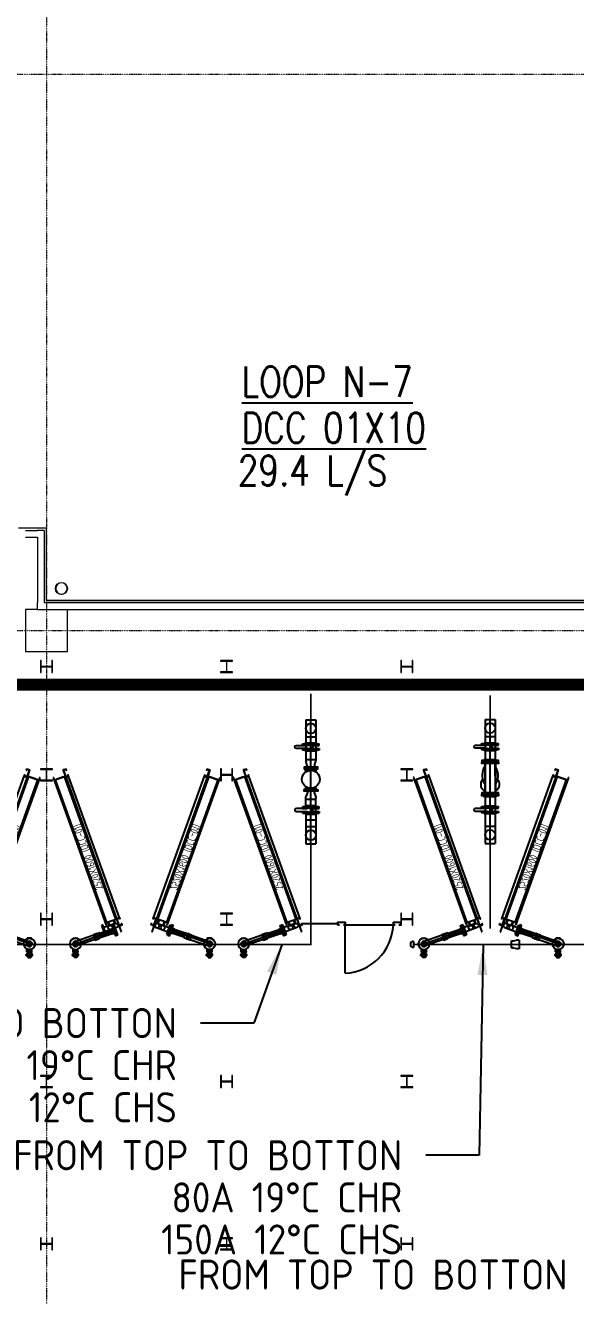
# Model space of a CAD drawing. Extents: x -32000 to 363140, y -29000 to 144266.
# Drawn here: x 126850 to 136009, y 78940 to 100062 of the extents above; entities that cross this region are included whole.
import ezdxf
from ezdxf.enums import TextEntityAlignment as Align

# ---------------------------------------------------------------- set-up
doc = ezdxf.new("R2010")
doc.units = 0
doc.header["$LTSCALE"] = 10
for name, pattern in [('H12PL25$0$JJP_三點線', [0.9, 0.3, -0.15, 0, -0.15, 0, -0.15, 0, -0.15]), ('XFM1Q20-200k$0$CENTER', [2, 1.25, -0.25, 0.25, -0.25]), ('XFM1Q20-200k$0$CENTER2', [1.125, 0.75, -0.125, 0.125, -0.125])]:
    doc.linetypes.add(name, pattern=pattern)
for name, color, linetype in [('H12PL25$0$A-OBJE-MEP', 252, 'Continuous'), ('H12PL25$0$A-WALL-EX', 252, 'Continuous'), ('H12PL25$0$S-COL', 252, 'Continuous'), ('H12PL25$0$S-GRID', 252, 'Continuous'), ('XFM1P20-200k$0$$0$M-PIPE-TEXT', 3, 'Continuous'), ('XFM1P20-200k$0$$0$M-PIPE-TEXT-ARROR', 91, 'Continuous'), ('XFM1P20-200k$0$12P7-M-SUP-DCC-L1', 7, 'Continuous'), ('XFM1P20-200k$0$12P7-M-SUP-DCC-L2', 3, 'Continuous'), ('XFM1P20-200k$0$M-PIPE-CHWR20', 110, 'Continuous'), ('XFM1P20-200k$0$M-PIPE-CHWS12', 130, 'Continuous'), ('XFM1Q20-200k$0$12P7-M-SUP-DCC-L1', 7, 'Continuous'), ('XFM1Q20-200k$0$12P7-M-SUP-DCC-L2', 3, 'Continuous'), ('XFM1Q20-200k$0$C-CDCC', 22, 'Continuous'), ('XFM1Q20-200k$0$M-CWTR-TEXT', 4, 'Continuous'), ('XFM1Q20-200k$0$M-PIPE-CHWR20', 110, 'Continuous'), ('XFM1Q20-200k$0$M-PIPE-CHWS12', 130, 'Continuous'), ('XFM1Q20-200k$0$M-PIPE-CHWS12_CL', 132, 'XFM1Q20-200k$0$CENTER2'), ('XFM1Q20-200k$0$MAU&DCC Valve Station$0$M-CWTR-VAVE', 4, 'Continuous'), ('XFM1Q20-200k$0$U-PCW-V', 2, 'Continuous')]:
    doc.layers.add(name, color=color, linetype=linetype)
doc.styles.add('XFM1P20-200k$0$$0$aa-txt', font='isocp.shx', dxfattribs={"bigfont": 'chineset.shx'})
doc.styles.add('XFM1Q20-200k$0$12P7-XCM2P10$0$AA-TXT', font='simplex.shx', dxfattribs={"bigfont": 'china.shx'})
doc.styles.add('XFM1Q20-200k$0$aa-txt', font='isocp.shx', dxfattribs={"bigfont": 'chineset.shx'})
doc.dimstyles.new('XFM1P20-200k$0$$0$adim-200', dxfattribs={"dimscale": 200, "dimtxt": 0.3, "dimasz": 2.5, "dimexe": 0.1, "dimexo": 0.5, "dimgap": 0.15, "dimtad": 0, "dimdec": 4, "dimzin": 3, "dimdsep": 46, "dimtxsty": 'XFM1P20-200k$0$$0$aa-txt', "dimcen": 2.5, "dimclrd": 256, "dimclre": 256, "dimclrt": 256, "dimadec": 0, "dimazin": 0, "dimtfac": 1, "dimtdec": 4, "dimtmove": 0, "dimatfit": 3, "dimfxl": 1, "dimtolj": 1, "dimtzin": 0, "dimarcsym": 0})

# ---------------------------------------------------------------- blocks, each defined once
blk = doc.blocks.new('H12PL25')
at = {"layer": 'H12PL25$0$A-OBJE-MEP', "lineweight": 0, "flags": 128}
blk.add_lwpolyline([(127545, 90700, 1), (127355, 90700, 1)], format="xyb", close=True, dxfattribs=at)
at = {"layer": 'H12PL25$0$A-OBJE-MEP', "lineweight": 0}
blk.add_circle((127450, 90700), 100, dxfattribs=at)
at = {"layer": 'H12PL25$0$A-WALL-EX', "lineweight": 0}
for p, q in [((126850, 91665), (127050, 91665)), ((127165, 91665), (127050, 91665)), ((127165, 91665), (127050, 91665)), ((127165, 91665), (127165, 90500)), ((127165, 90500), (127165, 90465)), ((127165, 90500), (127165, 90465)), ((127165, 90465), (127200, 90465)), ((127200, 90465), (151200, 90465))]:
    blk.add_line(p, q, dxfattribs=at)
at = {"layer": 'H12PL25$0$A-WALL-EX', "lineweight": 0, "flags": 128}
for points in [[(127165, 91700), (126735, 91700)], [(127200, 91700), (127165, 91700)], [(127200, 90500), (127200, 91700)], [(126850, 91550), (127050, 91550)], [(127050, 91550), (127050, 90465)], [(127050, 90350), (127050, 90465)], [(127200, 90500), (151200, 90500)], [(127200, 90500), (151200, 90500)], [(127200, 90500), (151200, 90500)], [(151200, 90500), (127200, 90500)], [(127050, 90350), (151350, 90350)]]:
    blk.add_lwpolyline(points, dxfattribs=at)
at = {"layer": 'H12PL25$0$S-COL', "lineweight": 0, "flags": 128}
blk.add_lwpolyline([(127050, 90350), (126850, 90350), (126850, 89650), (127550, 89650), (127550, 90350)], dxfattribs=at)
for points in [[(127300, 89499.5), (127288, 89499.5), (127288, 89416.5, -0.41421356), (127275, 89403.5), (127125, 89403.5, -0.41421356), (127112, 89416.5), (127112, 89499.5), (127100, 89499.5), (127100, 89299.5), (127112, 89299.5), (127112, 89382.5, -0.41421356), (127125, 89395.5), (127275, 89395.5, -0.41421356), (127288, 89382.5), (127288, 89299.5), (127300, 89299.5)], [(130300, 89299.5), (130300, 89311.5), (130217, 89311.5, -0.41421356), (130204, 89324.5), (130204, 89474.5, -0.41421356), (130217, 89487.5), (130300, 89487.5), (130300, 89499.5), (130100, 89499.5), (130100, 89487.5), (130183, 89487.5, -0.41421356), (130196, 89474.5), (130196, 89324.5, -0.41421356), (130183, 89311.5), (130100, 89311.5), (130100, 89299.5)], [(133300, 89499.5), (133288, 89499.5), (133288, 89416.5, -0.41421356), (133275, 89403.5), (133125, 89403.5, -0.41421356), (133112, 89416.5), (133112, 89499.5), (133100, 89499.5), (133100, 89299.5), (133112, 89299.5), (133112, 89382.5, -0.41421356), (133125, 89395.5), (133275, 89395.5, -0.41421356), (133288, 89382.5), (133288, 89299.5), (133300, 89299.5)], [(127300, 87500), (127300, 87512), (127217, 87512, -0.41421356), (127204, 87525), (127204, 87675, -0.41421356), (127217, 87688), (127300, 87688), (127300, 87700), (127100, 87700), (127100, 87688), (127183, 87688, -0.41421356), (127196, 87675), (127196, 87525, -0.41421356), (127183, 87512), (127100, 87512), (127100, 87500)], [(130300, 87700), (130288, 87700), (130288, 87617, -0.41421356), (130275, 87604), (130125, 87604, -0.41421356), (130112, 87617), (130112, 87700), (130100, 87700), (130100, 87500), (130112, 87500), (130112, 87583, -0.41421356), (130125, 87596), (130275, 87596, -0.41421356), (130288, 87583), (130288, 87500), (130300, 87500)], [(133300, 87500), (133300, 87512), (133217, 87512, -0.41421356), (133204, 87525), (133204, 87675, -0.41421356), (133217, 87688), (133300, 87688), (133300, 87700), (133100, 87700), (133100, 87688), (133183, 87688, -0.41421356), (133196, 87675), (133196, 87525, -0.41421356), (133183, 87512), (133100, 87512), (133100, 87500)], [(127300, 85300), (127288, 85300), (127288, 85217, -0.41421356), (127275, 85204), (127125, 85204, -0.41421356), (127112, 85217), (127112, 85300), (127100, 85300), (127100, 85100), (127112, 85100), (127112, 85183, -0.41421356), (127125, 85196), (127275, 85196, -0.41421356), (127288, 85183), (127288, 85100), (127300, 85100)], [(130300, 85100), (130300, 85112), (130217, 85112, -0.41421356), (130204, 85125), (130204, 85275, -0.41421356), (130217, 85288), (130300, 85288), (130300, 85300), (130100, 85300), (130100, 85288), (130183, 85288, -0.41421356), (130196, 85275), (130196, 85125, -0.41421356), (130183, 85112), (130100, 85112), (130100, 85100)], [(133300, 85300), (133288, 85300), (133288, 85217, -0.41421356), (133275, 85204), (133125, 85204, -0.41421356), (133112, 85217), (133112, 85300), (133100, 85300), (133100, 85100), (133112, 85100), (133112, 85183, -0.41421356), (133125, 85196), (133275, 85196, -0.41421356), (133288, 85183), (133288, 85100), (133300, 85100)], [(127300, 82400), (127300, 82412), (127217, 82412, -0.41421356), (127204, 82425), (127204, 82575, -0.41421356), (127217, 82588), (127300, 82588), (127300, 82600), (127100, 82600), (127100, 82588), (127183, 82588, -0.41421356), (127196, 82575), (127196, 82425, -0.41421356), (127183, 82412), (127100, 82412), (127100, 82400)], [(130300, 82600), (130288, 82600), (130288, 82517, -0.41421356), (130275, 82504), (130125, 82504, -0.41421356), (130112, 82517), (130112, 82600), (130100, 82600), (130100, 82400), (130112, 82400), (130112, 82483, -0.41421356), (130125, 82496), (130275, 82496, -0.41421356), (130288, 82483), (130288, 82400), (130300, 82400)], [(133300, 82400), (133300, 82412), (133217, 82412, -0.41421356), (133204, 82425), (133204, 82575, -0.41421356), (133217, 82588), (133300, 82588), (133300, 82600), (133100, 82600), (133100, 82588), (133183, 82588, -0.41421356), (133196, 82575), (133196, 82425, -0.41421356), (133183, 82412), (133100, 82412), (133100, 82400)], [(127300, 79900), (127288, 79900), (127288, 79817, -0.41421356), (127275, 79804), (127125, 79804, -0.41421356), (127112, 79817), (127112, 79900), (127100, 79900), (127100, 79700), (127112, 79700), (127112, 79783, -0.41421356), (127125, 79796), (127275, 79796, -0.41421356), (127288, 79783), (127288, 79700), (127300, 79700)], [(130300, 79700), (130300, 79712), (130217, 79712, -0.41421356), (130204, 79725), (130204, 79875, -0.41421356), (130217, 79888), (130300, 79888), (130300, 79900), (130100, 79900), (130100, 79888), (130183, 79888, -0.41421356), (130196, 79875), (130196, 79725, -0.41421356), (130183, 79712), (130100, 79712), (130100, 79700)], [(133300, 79900), (133288, 79900), (133288, 79817, -0.41421356), (133275, 79804), (133125, 79804, -0.41421356), (133112, 79817), (133112, 79900), (133100, 79900), (133100, 79700), (133112, 79700), (133112, 79783, -0.41421356), (133125, 79796), (133275, 79796, -0.41421356), (133288, 79783), (133288, 79700), (133300, 79700)]]:
    blk.add_lwpolyline(points, format="xyb", close=True, dxfattribs=at)
at = {"layer": 'H12PL25$0$S-GRID', "linetype": 'H12PL25$0$JJP_三點線', "lineweight": 0}
for p, q in [((127200, 128250), (127200, -28000)), ((-29000, 99250), (289600, 99250)), ((-29000, 90000), (289600, 90000))]:
    blk.add_line(p, q, dxfattribs=at)
blk = doc.blocks.new('XFM1Q20-200k$0$A$C85d7fed8')
at = {"layer": 'XFM1Q20-200k$0$12P7-M-SUP-DCC-L1'}
for points in [[(214374, 5418), (214420, 5438), (214369, 5552), (214323, 5532), (214331, 5513), (214334, 5515), (214327, 5530), (214367, 5548), (214416, 5440), (214376, 5422), (214369, 5437), (214366, 5436)], [(215456, 3023), (215502, 3043), (215450, 3158), (215405, 3137), (215413, 3119), (215416, 3120), (215409, 3135), (215449, 3153), (215497, 3045), (215458, 3027), (215451, 3043), (215448, 3041)]]:
    blk.add_lwpolyline(points, close=True, dxfattribs=at)
blk.add_lwpolyline([(215446, 3041), (215448, 3041)], dxfattribs=at)
at = {"layer": 'XFM1Q20-200k$0$12P7-M-SUP-DCC-L2'}
blk.add_lwpolyline([(215404, 3137), (215450, 3157), (214420, 5438), (214374, 5418)], close=True, dxfattribs=at)
blk = doc.blocks.new('XFM1Q20-200k$0$A$C911c7844')
at = {"layer": 'XFM1Q20-200k$0$C-CDCC'}
for p, q in [((207240, 5563), (207249, 5567)), ((208474, 3049), (207240, 5563)), ((207325, 5504), (207506, 5592)), ((207357, 5438), (207538, 5527)), ((207483, 5638), (207500, 5646)), ((207483, 5638), (207560, 5481)), ((207500, 5646), (207576, 5489)), ((207520, 5444), (207340, 5356)), ((207352, 5436), (207381, 5376)), ((208470, 3103), (207358, 5365)), ((207362, 5441), (207392, 5381)), ((207440, 5479), (207469, 5419)), ((207451, 5484), (207480, 5424)), ((207503, 5480), (207494, 5476)), ((208613, 3173), (207502, 5435)), ((208653, 3137), (207503, 5480)), ((207560, 5481), (207576, 5489)), ((208631, 3182), (208452, 3094)), ((208631, 3182), (208452, 3094)), ((208483, 3054), (208474, 3049)), ((208484, 3110), (208599, 3166)), ((208644, 3133), (208653, 3137))]:
    blk.add_line(p, q, dxfattribs=at)
for centre in [(207341, 5471), (207429, 5514)]:
    blk.add_circle(centre, 36.5, dxfattribs=at)
at = {"layer": 'XFM1Q20-200k$0$C-CDCC', "style": 'XFM1Q20-200k$0$aa-txt', "width": 0.8}
blk.add_text('2520X1600 (DCC-01)', height=125, rotation=296, dxfattribs=at).set_placement((207930, 4392), align=Align.MIDDLE)
blk = doc.blocks.new('XFM1Q20-200k$0$BV-150V-T1')
at = {"color": 0, "linetype": 'ByBlock'}
for p, q in [((-5.2, 9.6), (-6.7, 9.6)), ((-6.7, -9.6), (-6.7, 9.6)), ((-2.7, 14), (-5.2, 14)), ((-5.2, -14), (-5.2, 14)), ((2.7, 14), (5.2, 14)), ((5.2, 14), (5.2, -14)), ((5.2, 9.6), (6.7, 9.6)), ((6.7, 9.6), (6.7, -9.6)), ((-5.2, -9.6), (-6.7, -9.6)), ((-2.7, -14), (-5.2, -14)), ((2.7, -8.4), (-2.7, -8.4)), ((2.7, -14), (5.2, -14)), ((5.2, -9.6), (6.7, -9.6))]:
    blk.add_line(p, q, dxfattribs=at)
blk.add_lwpolyline([(-2.7, 7.5), (-2.7, 24, -1), (2.7, 24), (2.7, 7.7, 0.028765), (2.9, 4.2), (3.3, 0.3, -1.044614), (-3.3, 0), (-2.9, 4.1, 0.028765)], format="xyb", close=True, dxfattribs=at)
for points in [[(-2.7, 14), (-2.7, 6.1)], [(2.7, 14), (2.7, 6.3)], [(-2.7, -2), (-2.7, -14)], [(2.7, -2), (2.7, -14)]]:
    blk.add_lwpolyline(points, dxfattribs=at)
blk = doc.blocks.new('XFM1Q20-200k$0$YS-06-B')
at = {"layer": 'XFM1Q20-200k$0$U-PCW-V', "color": 0}
for p, q in [((55, 8.9), (6.9, 8.9)), ((55, -8.9), (6.9, -8.9))]:
    blk.add_line(p, q, dxfattribs=at)
for points in [[(1.4, -9.6), (0, -9.6), (0, 9.6), (1.4, 9.6)], [(4, -13.8), (1.4, -13.8), (1.4, 13.8), (4, 13.8), (4, -13.8)], [(4, -13.8), (6.5, -13.8), (6.5, 13.8), (4, 13.8), (4, -13.8)], [(57.5, -13.8), (55, -13.8), (55, 13.8), (57.5, 13.8), (57.5, -13.8)], [(57.5, -13.8), (60, -13.8), (60, 13.8), (57.5, 13.8), (57.5, -13.8)], [(60, -9.6), (61.5, -9.6), (61.5, 9.6), (60, 9.6)]]:
    blk.add_lwpolyline(points, dxfattribs=at)
for points in [[(18.6, 15.5, 0.133256), (14.6, 14.4, 0.106756), (10.9, 10.9, 0.036777), (9.6, 8.9, 0.036777)], [(28.8, 12.5, 0.064337), (26.3, 14.4, 0.133256), (22.3, 15.5)], [(9.6, -8.9, 0.036777), (10.9, -10.9, 0.106756), (14.6, -14.4, 0.133256), (18.6, -15.5)], [(22.3, -15.5, 0.133256), (26.3, -14.4, 0.064337), (28.8, -12.5, 0.064337)]]:
    blk.add_lwpolyline(points, format="xyb", dxfattribs=at)
for centre, radius, start, end in [((20.5, 4.3), 11.3, 80.5245, 99.4755), ((29, 0), 12.1, 121.7693, 132.5173), ((35.2, -14.3), 27.6, 57.3698, 116.9234), ((20.5, -4.3), 11.3, 260.5245, 279.4755), ((29, 0), 12.1, 227.4827, 238.2307), ((35.2, 14.3), 27.6, 243.0766, 302.6302)]:
    blk.add_arc(centre, radius, start, end, dxfattribs=at)
blk = doc.blocks.new('XFM1Q20-200k$0$A$Cc8c59ff0')
at = {"layer": 'XFM1Q20-200k$0$M-PIPE-CHWS12'}
for p, q in [((183, 2063, 0), (183, 0, 0)), ((183, 2063), (351, 2063)), ((351, 2063, 0), (351, 0, 0)), ((183, 1777), (351, 1777)), ((351, 1120, 0), (351, 1406, 0)), ((183, 286), (351, 286)), ((183, 0), (351, 0))]:
    blk.add_line(p, q, dxfattribs=at)
for centre in [(267, 1920), (267, 143)]:
    blk.add_circle(centre, 84.1, dxfattribs=at)
at = {"layer": 'XFM1Q20-200k$0$M-PIPE-CHWS12_CL', "linetype": 'XFM1Q20-200k$0$CENTER'}
blk.add_line((267, 0, 0), (267, 2063, 0), dxfattribs=at)
at = {"layer": 'XFM1Q20-200k$0$MAU&DCC Valve Station$0$M-CWTR-VAVE', "xscale": 10.00000000000001, "yscale": 10.00000000000001, "zscale": 10.00000000000001, "rotation": 90}
for name, p in [('XFM1Q20-200k$0$BV-150V-T1', (267, 1610)), ('XFM1Q20-200k$0$YS-06-B', (267, 779)), ('XFM1Q20-200k$0$BV-150V-T1', (267, 562))]:
    blk.add_blockref(name, p, dxfattribs=at)
blk = doc.blocks.new('XFM1Q20-200k$0$R6-4')
for p, q in [((-5.7, 0), (5.7, 0)), ((-5.7, 0), (-5.7, -1)), ((-8.4, -14), (-8.4, -12.4)), ((8.4, -14), (-8.4, -14)), ((-6.2, -4.1), (-7.9, -9.3)), ((5.7, 0), (5.7, -1)), ((6.2, -4.1), (7.9, -9.3)), ((8.4, -14), (8.4, -12.4))]:
    blk.add_line(p, q)
for centre, start, end in [((1.6, -12.4), 161.7321, 180), ((-15.7, -1), 341.7321, 0), ((15.7, -1), 180, 198.2679), ((-1.6, -12.4), 0, 18.2679)]:
    blk.add_arc(centre, 10, start, end)
blk = doc.blocks.new('XFM1Q20-200k$0$A$C49d57fc1')
at = {"layer": 'XFM1Q20-200k$0$M-PIPE-CHWR20'}
for p, q in [((183, 2063, 0), (183, 1402, 0)), ((183, 2063), (351, 2063)), ((267, 0, 0), (267, 2063, 0)), ((351, 2063, 0), (351, 1402, 0)), ((183, 1777), (351, 1777)), ((159, 1247, 0), (264, 1247, 0)), ((159, 1247, 0), (159, 1232, 0)), ((159, 1232, 0), (264, 1232, 0)), ((160, 1231, 0), (159, 1232, 0)), ((264, 1231, 0), (160, 1231, 0)), ((189, 1249, 0), (264, 1249, 0)), ((189, 1247, 0), (189, 1249, 0)), ((194, 1221, 0), (194, 1229, 0)), ((200, 1219, 0), (264, 1219, 0)), ((340, 1249, 0), (264, 1249, 0)), ((369, 1247, 0), (264, 1247, 0)), ((369, 1232, 0), (264, 1232, 0)), ((264, 1231, 0), (368, 1231, 0)), ((334, 1219, 0), (264, 1219, 0)), ((334, 1219, 0), (334, 1229, 0)), ((340, 1247, 0), (340, 1249, 0)), ((368, 1231, 0), (369, 1232, 0)), ((369, 1247, 0), (369, 1232, 0)), ((160, 915, 0), (159, 914, 0)), ((159, 914, 0), (264, 914, 0)), ((159, 899, 0), (159, 914, 0)), ((159, 899, 0), (264, 899, 0)), ((264, 915, 0), (160, 915, 0)), ((189, 899, 0), (189, 897, 0)), ((189, 897, 0), (264, 897, 0)), ((194, 930, 0), (194, 917, 0)), ((334, 925, 0), (194, 925, 0)), ((264, 915, 0), (368, 915, 0)), ((369, 914, 0), (264, 914, 0)), ((369, 899, 0), (264, 899, 0)), ((340, 897, 0), (264, 897, 0)), ((334, 925, 0), (334, 917, 0)), ((340, 899, 0), (340, 897, 0)), ((368, 915, 0), (369, 914, 0)), ((369, 899, 0), (369, 914, 0)), ((183, 626), (183, 740, 0)), ((351, 626), (351, 740, 0)), ((183, 495), (183, 0)), ((351, 495), (351, 0)), ((351, 395), (183, 395)), ((183, 286), (351, 286)), ((183, 0), (351, 0))]:
    blk.add_line(p, q, dxfattribs=at)
at = {"layer": 'XFM1Q20-200k$0$M-PIPE-CHWR20', "elevation": 0}
for points in [[(153, 1249), (381, 1249), (381, 1273), (153, 1273)], [(153, 897), (381, 897), (381, 873), (153, 873)]]:
    blk.add_lwpolyline(points, close=True, dxfattribs=at)
at = {"layer": 'XFM1Q20-200k$0$M-PIPE-CHWR20'}
for centre, radius in [((267, 1920), 84.1), ((267, 1073), 149), ((267, 143), 84.1)]:
    blk.add_circle(centre, radius, dxfattribs=at)
for centre, radius, start, end in [((192, 1229, 0), 2, 0, 90), ((193, 1206, 0), 15, 45, 85.3609), ((192, 1207, 0), 15, 345, 45), ((342, 1207, 0), 15, 135, 195), ((341, 1206, 0), 15, 94.6391, 135), ((336, 1229, 0), 2, 90, 180), ((192, 917, 0), 2, 270, 0), ((183, 940, 0), 15, 317.6297, 21.3232), ((336, 917, 0), 2, 180, 270), ((351, 940, 0), 15, 158.6768, 222.3703)]:
    blk.add_arc(centre, radius, start, end, dxfattribs=at)
for name, p, xscale, yscale, zscale, rotation in [('XFM1Q20-200k$0$BV-150V-T1', (267, 1610), 10.00000000000001, 10.00000000000001, 10.00000000000001, 90), ('XFM1Q20-200k$0$R6-4', (267, 1263, 0), 10, 10, 10, 180), ('XFM1Q20-200k$0$BV-150V-T1', (267, 562), -10.00000000000001, 10.00000000000001, 10.00000000000001, 90)]:
    blk.add_blockref(name, p, dxfattribs=dict(at, xscale=xscale, yscale=yscale, zscale=zscale, rotation=rotation))
at = {"layer": 'XFM1Q20-200k$0$M-PIPE-CHWR20', "xscale": -10.00000000000001, "yscale": 10.00000000000001, "zscale": 10.00000000000001}
blk.add_blockref('XFM1Q20-200k$0$R6-4', (267, 883, 0), dxfattribs=at)
blk = doc.blocks.new('XFM1Q20-200k')
for name, p in [('XFM1Q20-200k$0$A$C49d57fc1', (131335, 86453, 0)), ('XFM1Q20-200k$0$A$Cc8c59ff0', (134318, 86458, 0))]:
    blk.add_blockref(name, p)
at = {"color": 7, "true_color": 0xffffff, "xscale": -1}
for name, p, rotation in [('XFM1Q20-200k$0$A$C85d7fed8', (-88152, 73756), 184.5134005922857), ('XFM1Q20-200k$0$A$C85d7fed8', (-85152, 73756), 184.5134005922857), ('XFM1Q20-200k$0$A$C85d7fed8', (-79352, 73756), 184.5134005922857), ('XFM1Q20-200k$0$A$C911c7844', (-80629, 67581), 186.3548293535013), ('XFM1Q20-200k$0$A$C911c7844', (-77629, 67581), 186.3548293535013), ('XFM1Q20-200k$0$A$C911c7844', (-71829, 67581), 186.3548293535013)]:
    blk.add_blockref(name, p, dxfattribs=dict(at, rotation=rotation))
at = {"color": 7, "true_color": 0xffffff}
for name, p, rotation in [('XFM1Q20-200k$0$A$C85d7fed8', (342552, 73756), 175.4865994077143), ('XFM1Q20-200k$0$A$C85d7fed8', (345552, 73756), 175.4865994077143), ('XFM1Q20-200k$0$A$C85d7fed8', (348552, 73756), 175.4865994077143), ('XFM1Q20-200k$0$A$C911c7844', (335029, 67581), 173.6451706464987), ('XFM1Q20-200k$0$A$C911c7844', (338029, 67581), 173.6451706464987), ('XFM1Q20-200k$0$A$C911c7844', (341029, 67581), 173.6451706464987)]:
    blk.add_blockref(name, p, dxfattribs=dict(at, rotation=rotation))
at = {"layer": 'DEFPOINTS', "color": 6, "style": 'XFM1Q20-200k$0$12P7-XCM2P10$0$AA-TXT', "width": 0.8}
blk.add_text('29.4 L/S', height=500, dxfattribs=at).set_placement((130387, 92660, 0), align=Align.MIDDLE_LEFT)
at = {"layer": 'XFM1Q20-200k$0$M-CWTR-TEXT', "style": 'XFM1Q20-200k$0$12P7-XCM2P10$0$AA-TXT', "width": 0.8}
for s, p in [('%%ULOOP N-7', (130451, 94138, 0)), ('%%UDCC 01X10', (130451, 93372, 0))]:
    blk.add_text(s, height=500, dxfattribs=at).set_placement(p, align=Align.MIDDLE_LEFT)
blk = doc.blocks.new('XFM1P20-200k$0$005')
h = blk.add_hatch()
h.set_pattern_fill('AR-HBONE', color=256, scale=0.430893, angle=360, style=0)
h.set_pattern_definition([(135, (-2258.2576, -4619.8331), (-8e-16, 2.4374981), [5.1707143, -1.7235714]), (45, (-2259.4764, -4618.6144), (-8e-16, 2.4374981), [5.1707143, -1.7235714])])
h.paths.add_polyline_path([(21.88125, -3.01625), (21.88125, 3.01625), (5.88125, 3.01625), (5.88125, -3.01625)])
edge = h.paths.add_edge_path(flags=17)
edge.add_line((21.88125, 3.01625), (21.88125, -3.01625))
for p, q in [((5.88125, 3.31625), (3, 3.31625)), ((5.88125, 3.31625), (5.88125, -3.31625)), ((21.88125, 3.01625), (5.88125, 3.01625)), ((5.88125, 3.01625), (5.88125, -3.01625)), ((21.88125, 3.31625), (24.7625, 3.31625)), ((21.88125, 3.31625), (21.88125, -3.31625)), ((21.88125, 3.01625), (21.88125, -3.01625)), ((21.88125, -3.01625), (21.88125, 3.01625)), ((28.2625, 3.31625), (24.7625, 3.31625)), ((28.2625, 3.31625), (28.2625, -3.31625)), ((5.88125, -3.31625), (3, -3.31625)), ((21.88125, -3.01625), (5.88125, -3.01625)), ((21.88125, -3.31625), (28.2625, -3.31625)), ((28.2625, -3.31625), (25.38125, -3.31625))]:
    blk.add_line(p, q)
for points in [[(0, -7.6), (0, 7.6), (2.38125, 7.6), (2.38125, -7.6), (0, -7.6)], [(2.38125, 3.8975), (3, 3.8975), (3, -3.8975), (2.38125, -3.8975)]]:
    blk.add_lwpolyline(points)
blk = doc.blocks.new('XFM1P20-200k$0$A$C63cefe58')
at = {"layer": 'XFM1P20-200k$0$M-PIPE-CHWR20'}
for p, q in [((236960, 2866), (236933, 2798)), ((237600, 2568, 0), (236977, 2820, 0)), ((237278, 2659), (237585, 2535, 0)), ((237305, 2726), (237614, 2601, 0)), ((237659, 2565, 0), (237542, 2571, 0)), ((237563, 2655, 0), (237563, 2655, 0)), ((237636, 2661, 0), (237574, 2664, 0)), ((237603, 2626, 0), (237597, 2509, 0)), ((237645, 2650, 0), (237645, 2650, 0)), ((237540, 2379, 0), (237541, 2396, 0)), ((237540, 2379, 0), (237641, 2374, 0)), ((237642, 2391, 0), (237541, 2396, 0)), ((237545, 2374, 0), (237545, 2378, 0)), ((237547, 2401, 0), (237546, 2397, 0)), ((237555, 2372, 0), (237547, 2373, 0)), ((237556, 2402, 0), (237548, 2402, 0)), ((237548, 2374, 0), (237548, 2378, 0)), ((237549, 2401, 0), (237549, 2397, 0)), ((237553, 2441, 0), (237555, 2485, 0)), ((237554, 2374, 0), (237554, 2378, 0)), ((237555, 2401, 0), (237555, 2397, 0)), ((237556, 2373, 0), (237557, 2377, 0)), ((237558, 2401, 0), (237558, 2397, 0)), ((237561, 2355, 0), (237561, 2360, 0)), ((237566, 2360, 0), (237561, 2360, 0)), ((237566, 2355, 0), (237561, 2355, 0)), ((237562, 2431, 0), (237568, 2430, 0)), ((237567, 2372, 0), (237565, 2343, 0)), ((237565, 2343, 0), (237612, 2340, 0)), ((237567, 2372, 0), (237614, 2370, 0)), ((237572, 2430, 0), (237570, 2396, 0)), ((237581, 2475, 0), (237577, 2405, 0)), ((237580, 2377, 0), (237579, 2372, 0)), ((237602, 2376, 0), (237601, 2370, 0)), ((237611, 2474, 0), (237607, 2403, 0)), ((237614, 2370, 0), (237612, 2340, 0)), ((237615, 2427, 0), (237613, 2394, 0)), ((237613, 2358, 0), (237619, 2357, 0)), ((237613, 2353, 0), (237619, 2352, 0)), ((237624, 2428, 0), (237618, 2428, 0)), ((237619, 2352, 0), (237619, 2357, 0)), ((237624, 2370, 0), (237625, 2374, 0)), ((237626, 2397, 0), (237626, 2393, 0)), ((237626, 2369, 0), (237634, 2368, 0)), ((237627, 2399, 0), (237636, 2398, 0)), ((237627, 2370, 0), (237627, 2374, 0)), ((237629, 2397, 0), (237628, 2393, 0)), ((237633, 2370, 0), (237633, 2374, 0)), ((237634, 2397, 0), (237634, 2393, 0)), ((237635, 2437, 0), (237637, 2481, 0)), ((237636, 2369, 0), (237636, 2373, 0)), ((237637, 2397, 0), (237637, 2393, 0)), ((237641, 2374, 0), (237642, 2391, 0))]:
    blk.add_line(p, q, dxfattribs=at)
at = {"layer": 'XFM1P20-200k$0$M-PIPE-CHWR20', "elevation": 0}
for points in [[(237250, 2760), (237309, 2736), (237274, 2649), (237215, 2673)], [(237257, 2757), (237250, 2760), (237215, 2673), (237222, 2670)]]:
    blk.add_lwpolyline(points, dxfattribs=at)
at = {"layer": 'XFM1P20-200k$0$M-PIPE-CHWR20'}
for radius in [94.4, 44.4, 36.5]:
    blk.add_circle((237600, 2568, 0), radius, dxfattribs=at)
for centre, radius, start, end in [((237573, 2654, 0), 10, 87.1452, 177.1452), ((237602, 2590, 0), 22.2, 88.2245, 266.0658), ((237635, 2651, 0), 10, 357.1452, 87.1452), ((237544, 2378, 0), 1.43, 9.8256, 87.1452), ((237545, 2398, 0), 1.43, 267.1452, 344.4648), ((237547, 2378, 0), 1.43, 9.8256, 164.4648), ((237547, 2374, 0), 1.43, 189.8256, 344.4648), ((237548, 2398, 0), 1.43, 189.8256, 344.4648), ((237548, 2401, 0), 1.43, 9.8256, 164.4648), ((237551, 2375, 0), 4.06, 43.5424, 130.748), ((237551, 2377, 0), 4.06, 223.5424, 310.748), ((237552, 2398, 0), 4.06, 43.5424, 130.748), ((237552, 2400, 0), 4.06, 223.5424, 310.748), ((237563, 2441, 0), 10, 177.1452, 267.1452), ((237555, 2377, 0), 1.43, 9.8256, 164.4648), ((237555, 2374, 0), 1.43, 189.8256, 344.4648), ((237556, 2401, 0), 1.43, 9.8256, 164.4648), ((237556, 2397, 0), 1.43, 189.8256, 344.4648), ((237558, 2377, 0), 1.43, 87.1452, 164.4648), ((237559, 2397, 0), 1.43, 189.8256, 267.1452), ((237567, 2405, 0), 10, 267.1452, 357.1452), ((237568, 2420, 0), 10, 357.1452, 87.1452), ((237617, 2403, 0), 10, 177.1452, 267.1452), ((237618, 2418, 0), 10, 87.1452, 177.1452), ((237623, 2374, 0), 1.43, 9.8256, 87.1452), ((237625, 2438, 0), 10, 267.1452, 357.1452), ((237624, 2394, 0), 1.43, 267.1452, 344.4648), ((237626, 2370, 0), 1.43, 189.8256, 344.4648), ((237626, 2374, 0), 1.43, 9.8256, 164.4648), ((237627, 2397, 0), 1.43, 9.8256, 164.4648), ((237627, 2394, 0), 1.43, 189.8256, 344.4648), ((237630, 2371, 0), 4.06, 43.5424, 130.748), ((237630, 2373, 0), 4.06, 223.5424, 310.748), ((237631, 2396, 0), 4.06, 223.5424, 310.748), ((237631, 2394, 0), 4.06, 43.5424, 130.748), ((237634, 2373, 0), 1.43, 9.8256, 164.4648), ((237634, 2370, 0), 1.43, 189.8256, 344.4648), ((237636, 2397, 0), 1.43, 9.8256, 164.4648), ((237635, 2393, 0), 1.43, 189.8256, 344.4648), ((237637, 2373, 0), 1.43, 87.1452, 164.4648), ((237638, 2393, 0), 1.43, 189.8256, 267.1452)]:
    blk.add_arc(centre, radius, start, end, dxfattribs=at)
at = {"layer": 'XFM1P20-200k$0$M-PIPE-CHWR20', "xscale": -12.10111893907765, "yscale": 12.10111893907765, "zscale": 12.10111893907765, "rotation": 157.9999999999999}
blk.add_blockref('XFM1P20-200k$0$005', (236946, 2832), dxfattribs=at)
blk = doc.blocks.new('XFM1P20-200k$0$R5-4')
for p, q in [((-5.7, 0), (-5.7, -1.6)), ((-5.7, 0), (5.7, 0)), ((-7.1, -12.7), (-7.1, -10.4)), ((7.1, -12.7), (-7.1, -12.7)), ((-5.9, -3.6), (-6.9, -8.5)), ((5.7, 0), (5.7, -1.6)), ((5.9, -3.6), (6.9, -8.5)), ((7.1, -12.7), (7.1, -10.4))]:
    blk.add_line(p, q)
for centre, start, end in [((2.9, -10.4), 168.8131, 180), ((-15.7, -1.6), 348.8131, 0), ((15.7, -1.6), 180, 191.1869), ((-2.9, -10.4), 0, 11.1869)]:
    blk.add_arc(centre, 10, start, end)
blk = doc.blocks.new('XFM1P20-200k$0$DOOR-800-2100-P')
for p in [(-40, -80), (40, 0)]:
    blk.add_line(p, (-40, 0))
blk.add_arc((-44.7, 4.7), 84.8, 273.1512, 356.8488)
blk = doc.blocks.new('XFM1P20-200k')
at = {"layer": 'XFM1P20-200k$0$12P7-M-SUP-DCC-L1'}
for points in [[(132050, 85100), (132050, 85150), (132175, 85150), (132175, 85100), (132155, 85100), (132155, 85103), (132172, 85103), (132172, 85147), (132053, 85147), (132053, 85103), (132070, 85103), (132070, 85100)], [(132975, 85100), (132975, 85150), (133100, 85150), (133100, 85100), (133080, 85100), (133080, 85103), (133097, 85103), (133097, 85147), (132978, 85147), (132978, 85103), (132995, 85103), (132995, 85100)]]:
    blk.add_lwpolyline(points, close=True, dxfattribs=at)
at = {"layer": 'XFM1P20-200k$0$12P7-M-SUP-DCC-L2', "const_width": 30}
blk.add_lwpolyline([(132050, 85125), (131459, 85125)], dxfattribs=at)
at = {"layer": 'XFM1P20-200k$0$M-PIPE-CHWR20'}
blk.add_line((133308, 84830, 0), (133308, 84730, 0), dxfattribs=at)
at = {"layer": 'XFM1P20-200k$0$M-PIPE-CHWR20', "elevation": 0}
for points, const_width in [([(20796, 89098), (175548, 89100)], 200), ([(118106, 84780), (131602, 84780), (131602, 88948)], 30), ([(133308, 84780), (146603, 84780), (146603, 88948)], 30)]:
    blk.add_lwpolyline(points, dxfattribs=dict(at, const_width=const_width))
at = {"layer": 'XFM1P20-200k$0$M-PIPE-CHWR20'}
blk.add_arc((133308, 84780, 0), 50, 90, 270, dxfattribs=at)
at = {"layer": 'XFM1P20-200k$0$M-PIPE-CHWS12', "const_width": 30, "elevation": 0}
blk.add_lwpolyline([(134585, 85043), (134585, 88921)], dxfattribs=at)
at = {"rotation": 2.854829285531749}
for p in [(-110261, 70390), (-107261, 70390), (-101461, 70390)]:
    blk.add_blockref('XFM1P20-200k$0$A$C63cefe58', p, dxfattribs=at)
at = {"xscale": -0.9999999999999996, "rotation": 357.1451707144683}
for p in [(364862, 70390), (367662, 70390), (370661, 70390)]:
    blk.add_blockref('XFM1P20-200k$0$A$C63cefe58', p, dxfattribs=at)
at = {"layer": 'XFM1P20-200k$0$12P7-M-SUP-DCC-L2', "xscale": 10, "yscale": 10, "zscale": 10}
blk.add_blockref('XFM1P20-200k$0$DOOR-800-2100-P', (132575, 85100), dxfattribs=at)
at = {"layer": 'XFM1P20-200k$0$M-PIPE-CHWR20', "xscale": 10.00000000000003, "yscale": 10.00000000000003, "zscale": 10.00000000000003, "rotation": 90}
blk.add_blockref('XFM1P20-200k$0$R5-4', (134940, 84780, 0), dxfattribs=at)
at = {"layer": 'XFM1P20-200k$0$$0$M-PIPE-TEXT', "style": 'XFM1P20-200k$0$$0$aa-txt'}
for s, p in [('FROM TOP TO BOTTON', (129371, 83472, 0)), ('150A 19%%DC CHR', (129371, 82772, 0)), ('80A 12%%DC CHS', (129371, 82072, 0)), ('FROM TOP TO BOTTON', (133122, 81274, 0)), ('80A 19%%DC CHR', (133122, 80574, 0)), ('150A 12%%DC CHS', (133122, 79874, 0)), ('FROM TOP TO BOTTON', (135874, 79290, 0))]:
    blk.add_text(s, height=500, dxfattribs=at).set_placement(p, align=Align.MIDDLE_RIGHT)
at = {"layer": 'XFM1P20-200k$0$$0$M-PIPE-TEXT-ARROR'}
for points in [[(131119, 84773, 0), (130652, 83472, 0), (129766, 83472, 0)], [(134468, 84773, 0), (134403, 81274, 0), (133517, 81274, 0)]]:
    blk.add_leader(points, dimstyle='XFM1P20-200k$0$$0$adim-200', dxfattribs=at)

msp = doc.modelspace()

# ---------------------------------------------------------------- block references
msp.add_blockref('H12PL25', (0, 0))

# ---------------------------------------------------------------- next in the draw order: block references
for name in ['XFM1P20-200k', 'XFM1Q20-200k']:
    msp.add_blockref(name, (0, 0))

doc.saveas('drawing.dxf')
